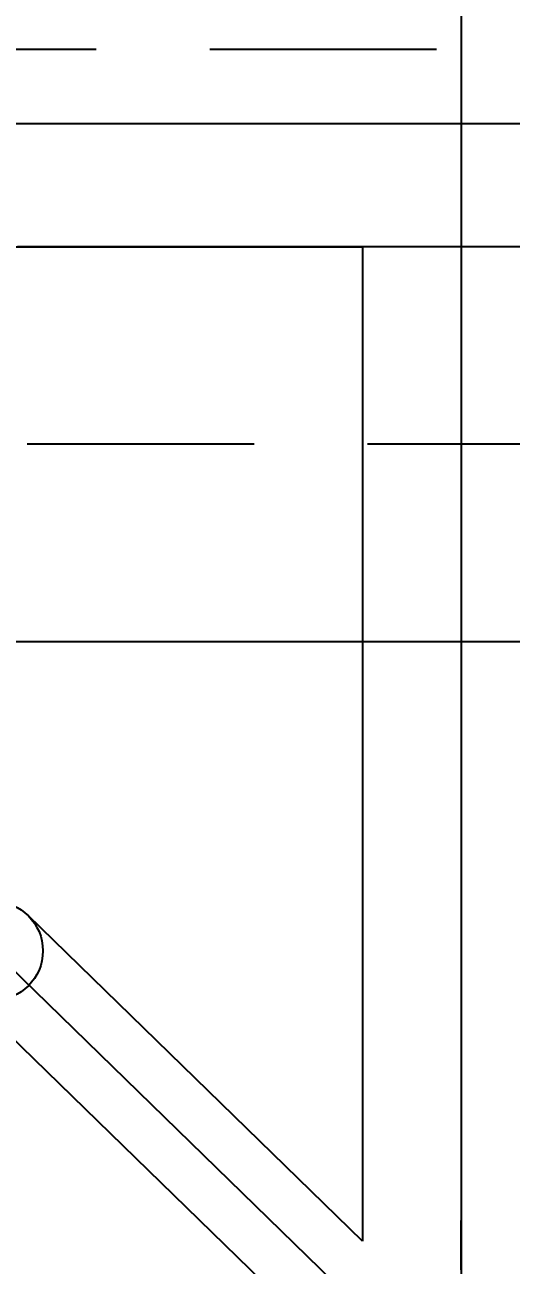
# Model space of a CAD drawing. Header units: millimetres. Extents: x 23075 to 24509, y -21593 to -20579.
# Drawn here: x 23813.31 to 23823.17, y -20857.53 to -20832.39 of the extents above; entities that cross this region are included whole.
import ezdxf

# ---------------------------------------------------------------- set-up
doc = ezdxf.new("R2010")
doc.units = ezdxf.units.MM
doc.header["$LTSCALE"] = 8
for name, pattern in [('CENTER', [2, 1.25, -0.25, 0.25, -0.25]), ('CENTER2', [1.125, 0.75, -0.125, 0.125, -0.125]), ('HIDDEN', [0.375, 0.25, -0.125])]:
    doc.linetypes.add(name, pattern=pattern)
doc.layers.get('DEFPOINTS').update_dxf_attribs({"color": 6})
for name, color, linetype in [('Cav-cor', 30, 'Continuous'), ('PIN', 5, 'Continuous'), ('WT', 4, 'Continuous')]:
    doc.layers.add(name, color=color, linetype=linetype)
doc.layers.add('dim', color=3, linetype='Continuous', lineweight=15)
doc.styles.get("Standard").update_dxf_attribs({"font": 'txt.shx', "width": 0.8, "bigfont": 'chineset.shx'})
doc.dimstyles.new('ISO-25', dxfattribs={"dimtxt": 5, "dimasz": 4, "dimexe": 0.3, "dimexo": 0.3, "dimtad": 0, "dimzin": 1, "dimdsep": 46, "dimtxsty": 'Standard', "dimcen": 0, "dimclrd": 3, "dimclre": 3, "dimclrt": 3, "dimazin": 0, "dimtfac": 1, "dimtofl": 0, "dimtmove": 0, "dimatfit": 0, "dimfxl": 0, "dimarcsym": 0})

# ---------------------------------------------------------------- blocks, each defined once
blk = doc.blocks.new('*D28255')
at = {"layer": 'DEFPOINTS', "color": 0}
for p in [(23757.156, -20844.885), (23853.682, -20996.885), (23904.156, -20996.885)]:
    blk.add_point(p, dxfattribs=at)
at = {"layer": 'dim', "color": 3, "lineweight": -2}
for p, q in [((23757.456, -20844.885), (23904.456, -20844.885)), ((23904.156, -20848.885), (23904.156, -20911.593)), ((23904.156, -20992.885), (23904.156, -20930.177)), ((23853.982, -20996.885), (23904.456, -20996.885))]:
    blk.add_line(p, q, dxfattribs=at)
at = {"layer": 'dim', "color": 3}
for points in [[(23904.823, -20848.885), (23903.49, -20848.885), (23904.156, -20844.885)], [(23903.49, -20992.885), (23904.823, -20992.885), (23904.156, -20996.885)]]:
    blk.add_solid(points, dxfattribs=at)
at = {"layer": 'dim', "color": 3, "insert": (23904.156, -20920.885), "char_height": 5, "attachment_point": 5, "rotation": 90}
blk.add_mtext('152.00', dxfattribs=at)

msp = doc.modelspace()

# ---------------------------------------------------------------- linework, layer by layer
at = {"layer": 'Cav-cor', "color": 241}
for p, q in [((23822.156, -20796.909), (23822.156, -20870.124)), ((23721.156, -20834.385), (23830.156, -20834.385)), ((23775.156, -20836.885), (23820.156, -20836.885)), ((23820.156, -20836.885), (23820.156, -20857.044)), ((23820.156, -20857.044), (23813.371, -20850.443)), ((23822.156, -20860.385), (23812.673, -20851.16)), ((23820.156, -20859.835), (23811.976, -20851.877))]:
    msp.add_line(p, q, dxfattribs=at)
msp.add_circle((23812.673, -20851.16), 1, dxfattribs=at)
at = {"layer": 'PIN', "color": 141, "linetype": 'CENTER2'}
msp.add_line((23822.156, -20864.63), (23822.156, -20856.14), dxfattribs=at)
at = {"layer": 'WT', "color": 125, "linetype": 'HIDDEN', "ltscale": 2.3}
for p, q in [((23856.156, -20832.885), (23787.156, -20832.885)), ((23942.156, -20840.885), (23787.156, -20840.885))]:
    msp.add_line(p, q, dxfattribs=at)
at = {"layer": 'WT', "color": 125, "linetype": 'CENTER', "ltscale": 1.5}
msp.add_line((23972.156, -20836.885), (23787.156, -20836.885), dxfattribs=at)

# ---------------------------------------------------------------- dimensions: what is measured, and where the dimension line sits
at = {"layer": 'dim'}
dim = msp.add_linear_dim(base=(23904.156, -20996.885), p1=(23757.156, -20844.885), p2=(23853.682, -20996.885), angle=90, dimstyle='ISO-25', dxfattribs=at)
dim.commit()
dim.dimension.update_dxf_attribs({"geometry": '*D28255', "text_midpoint": (23904.156, -20920.885)})

doc.saveas('drawing.dxf')
